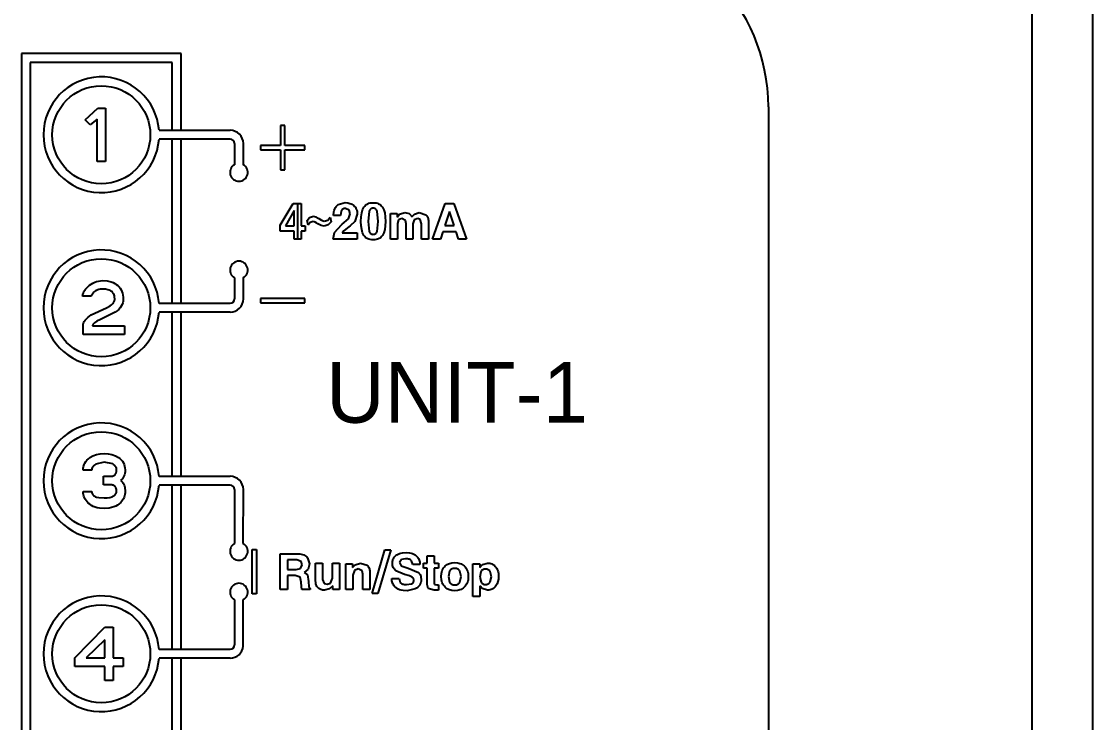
# Model space of a CAD drawing. Header units: millimetres. Extents: x 509 to 2635, y 363 to 1089.
# Drawn here: x 1941.69 to 1976.05, y 712.9 to 735.4 of the extents above; entities that cross this region are included whole.
import ezdxf

# ---------------------------------------------------------------- set-up
doc = ezdxf.new("R2010")
doc.units = ezdxf.units.MM

msp = doc.modelspace()

# ---------------------------------------------------------------- linework, layer by layer
for p, q in [((1974.098, 763.211), (1974.098, 635.811)), ((1976.048, 763.211), (1976.048, 635.811)), ((1946.81, 734.368), (1941.69, 734.368)), ((1941.69, 734.368), (1941.69, 651.654)), ((1946.81, 731.906), (1946.81, 734.368)), ((1946.525, 734.083), (1941.974, 734.083)), ((1941.974, 734.083), (1941.974, 651.939)), ((1946.525, 731.906), (1946.525, 734.083)), ((1943.73, 732.242), (1944.143, 732.618)), ((1944.143, 732.618), (1944.387, 732.618)), ((1944.387, 732.618), (1944.387, 730.91)), ((1965.648, 732.661), (1965.648, 653.361)), ((1943.897, 732.08), (1943.73, 732.242)), ((1944.114, 732.269), (1943.897, 732.08)), ((1944.114, 730.91), (1944.114, 732.269)), ((1946.104, 731.906), (1948.381, 731.906)), ((1949.995, 732.061), (1949.995, 731.42)), ((1950.138, 732.061), (1949.995, 732.061)), ((1950.138, 731.42), (1950.138, 732.061)), ((1948.381, 731.621), (1946.104, 731.621)), ((1946.525, 726.354), (1946.525, 731.621)), ((1946.81, 726.354), (1946.81, 731.621)), ((1948.523, 731.479), (1948.523, 730.8)), ((1948.808, 730.8), (1948.808, 731.479)), ((1949.995, 731.42), (1949.355, 731.42)), ((1949.355, 731.42), (1949.355, 731.278)), ((1949.355, 731.278), (1949.995, 731.278)), ((1949.995, 731.278), (1949.995, 730.637)), ((1950.778, 731.42), (1950.138, 731.42)), ((1950.138, 731.278), (1950.778, 731.278)), ((1950.138, 730.637), (1950.138, 731.278)), ((1950.778, 731.278), (1950.778, 731.42)), ((1944.387, 730.91), (1944.114, 730.91)), ((1949.995, 730.637), (1950.138, 730.637)), ((1949.992, 728.862), (1950.409, 729.561)), ((1950.409, 729.561), (1950.663, 729.561)), ((1950.552, 728.414), (1950.552, 729.561)), ((1950.663, 729.561), (1950.663, 728.842)), ((1951.74, 729.384), (1951.761, 729.425)), ((1951.761, 729.425), (1951.786, 729.462)), ((1951.786, 729.462), (1951.816, 729.494)), ((1951.816, 729.494), (1951.85, 729.521)), ((1951.85, 729.521), (1952.074, 729.585)), ((1952.074, 729.585), (1952.155, 729.579)), ((1952.155, 729.579), (1952.192, 729.572)), ((1952.192, 729.572), (1952.228, 729.562)), ((1952.228, 729.562), (1952.261, 729.549)), ((1952.261, 729.549), (1952.293, 729.533)), ((1952.293, 729.533), (1952.323, 729.514)), ((1952.323, 729.514), (1952.35, 729.492)), ((1952.35, 729.492), (1952.377, 729.465)), ((1952.377, 729.465), (1952.4, 729.436)), ((1952.4, 729.436), (1952.42, 729.405)), ((1952.653, 729.401), (1952.676, 729.44)), ((1952.676, 729.44), (1952.701, 729.474)), ((1952.701, 729.474), (1952.73, 729.503)), ((1952.73, 729.503), (1952.763, 729.527)), ((1952.763, 729.527), (1952.798, 729.548)), ((1952.798, 729.548), (1952.837, 729.563)), ((1952.837, 729.563), (1952.879, 729.575)), ((1952.879, 729.575), (1952.925, 729.581)), ((1952.925, 729.581), (1952.973, 729.583)), ((1952.973, 729.583), (1953.022, 729.581)), ((1953.022, 729.581), (1953.067, 729.575)), ((1953.067, 729.575), (1953.109, 729.563)), ((1953.109, 729.563), (1953.148, 729.548)), ((1953.148, 729.548), (1953.183, 729.527)), ((1953.183, 729.527), (1953.215, 729.503)), ((1953.215, 729.503), (1953.244, 729.474)), ((1953.244, 729.474), (1953.269, 729.44)), ((1953.269, 729.44), (1953.292, 729.401)), ((1954.877, 728.414), (1955.285, 729.561)), ((1955.285, 729.561), (1955.563, 729.561)), ((1955.563, 729.561), (1955.966, 728.414)), ((1950.437, 729.336), (1950.158, 728.842)), ((1950.441, 729.336), (1950.437, 729.336)), ((1950.44, 728.842), (1950.441, 729.336)), ((1950.856, 729.009), (1950.929, 729.104)), ((1950.929, 729.104), (1951.057, 729.146)), ((1951.057, 729.146), (1951.138, 729.126)), ((1951.138, 729.126), (1951.213, 729.086)), ((1951.213, 729.086), (1951.231, 729.072)), ((1951.513, 729.024), (1951.588, 729.121)), ((1951.588, 729.121), (1951.621, 728.97)), ((1951.703, 729.172), (1951.712, 729.287)), ((1951.92, 729.172), (1951.703, 729.172)), ((1951.712, 729.287), (1951.724, 729.338)), ((1951.724, 729.338), (1951.74, 729.384)), ((1951.944, 729.316), (1951.92, 729.172)), ((1951.954, 729.335), (1951.944, 729.316)), ((1951.966, 729.351), (1951.954, 729.335)), ((1951.981, 729.365), (1951.966, 729.351)), ((1951.997, 729.377), (1951.981, 729.365)), ((1952.016, 729.385), (1951.997, 729.377)), ((1952.036, 729.392), (1952.016, 729.385)), ((1952.059, 729.396), (1952.036, 729.392)), ((1952.084, 729.397), (1952.059, 729.396)), ((1952.202, 729.342), (1952.084, 729.397)), ((1952.179, 729.062), (1952.239, 729.222)), ((1952.239, 729.222), (1952.202, 729.342)), ((1952.464, 729.215), (1952.386, 728.978)), ((1952.42, 729.405), (1952.436, 729.372)), ((1952.436, 729.372), (1952.448, 729.336)), ((1952.448, 729.336), (1952.457, 729.298)), ((1952.457, 729.298), (1952.462, 729.257)), ((1952.462, 729.257), (1952.464, 729.215)), ((1952.581, 728.985), (1952.587, 729.13)), ((1952.587, 729.13), (1952.604, 729.254)), ((1952.604, 729.254), (1952.634, 729.357)), ((1952.634, 729.357), (1952.653, 729.401)), ((1952.845, 729.313), (1952.812, 728.985)), ((1952.854, 729.335), (1952.845, 729.313)), ((1952.865, 729.354), (1952.854, 729.335)), ((1952.879, 729.37), (1952.865, 729.354)), ((1952.894, 729.383), (1952.879, 729.37)), ((1952.902, 729.388), (1952.894, 729.383)), ((1952.911, 729.393), (1952.902, 729.388)), ((1952.93, 729.401), (1952.911, 729.393)), ((1952.95, 729.405), (1952.93, 729.401)), ((1952.973, 729.406), (1952.95, 729.405)), ((1952.995, 729.405), (1952.973, 729.406)), ((1953.016, 729.401), (1952.995, 729.405)), ((1953.035, 729.393), (1953.016, 729.401)), ((1953.052, 729.383), (1953.035, 729.393)), ((1953.067, 729.37), (1953.052, 729.383)), ((1953.08, 729.354), (1953.067, 729.37)), ((1953.092, 729.335), (1953.08, 729.354)), ((1953.102, 729.313), (1953.092, 729.335)), ((1953.136, 728.985), (1953.102, 729.313)), ((1953.292, 729.401), (1953.311, 729.357)), ((1953.311, 729.357), (1953.341, 729.254)), ((1953.341, 729.254), (1953.36, 729.13)), ((1953.36, 729.13), (1953.366, 728.985)), ((1953.53, 728.414), (1953.53, 729.24)), ((1953.53, 729.24), (1953.744, 729.24)), ((1953.744, 729.24), (1953.744, 729.117)), ((1953.744, 729.117), (1953.747, 729.117)), ((1953.747, 729.117), (1953.822, 729.212)), ((1953.892, 729.076), (1953.783, 729.029)), ((1953.822, 729.212), (1953.987, 729.264)), ((1954.009, 729.017), (1953.892, 729.076)), ((1953.987, 729.264), (1954.13, 729.232)), ((1954.13, 729.232), (1954.223, 729.129)), ((1954.223, 729.129), (1954.228, 729.137)), ((1954.228, 729.137), (1954.301, 729.218)), ((1954.401, 729.076), (1954.283, 729.028)), ((1954.301, 729.218), (1954.449, 729.264)), ((1954.483, 729.04), (1954.401, 729.076)), ((1954.449, 729.264), (1954.66, 729.193)), ((1954.66, 729.193), (1954.68, 729.173)), ((1954.68, 729.173), (1954.697, 729.151)), ((1954.697, 729.151), (1954.712, 729.127)), ((1954.712, 729.127), (1954.724, 729.101)), ((1954.724, 729.101), (1954.733, 729.074)), ((1955.422, 729.301), (1955.274, 728.848)), ((1955.566, 728.848), (1955.422, 729.301)), ((1949.992, 728.668), (1949.992, 728.862)), ((1950.158, 728.842), (1950.44, 728.842)), ((1950.663, 728.842), (1950.789, 728.842)), ((1950.789, 728.842), (1950.789, 728.668)), ((1950.887, 728.864), (1950.856, 729.009)), ((1950.948, 728.951), (1950.887, 728.864)), ((1951.052, 728.98), (1950.948, 728.951)), ((1951.113, 728.963), (1951.052, 728.98)), ((1951.17, 728.928), (1951.113, 728.963)), ((1951.199, 728.909), (1951.17, 728.928)), ((1951.3, 728.855), (1951.199, 728.909)), ((1951.231, 729.072), (1951.314, 729.021)), ((1951.399, 728.832), (1951.3, 728.855)), ((1951.314, 729.021), (1951.401, 728.995)), ((1951.529, 728.871), (1951.399, 728.832)), ((1951.401, 728.995), (1951.513, 729.024)), ((1951.621, 728.97), (1951.529, 728.871)), ((1951.734, 728.624), (1951.958, 728.878)), ((1951.958, 728.878), (1951.981, 728.897)), ((1951.981, 728.897), (1952.179, 729.062)), ((1952.148, 728.775), (1952.031, 728.68)), ((1952.229, 728.836), (1952.148, 728.775)), ((1952.386, 728.978), (1952.229, 728.836)), ((1952.587, 728.842), (1952.581, 728.985)), ((1952.604, 728.719), (1952.587, 728.842)), ((1952.812, 728.985), (1952.845, 728.662)), ((1953.102, 728.662), (1953.136, 728.985)), ((1953.36, 728.842), (1953.341, 728.719)), ((1953.366, 728.985), (1953.36, 728.842)), ((1953.783, 729.029), (1953.753, 728.911)), ((1953.753, 728.911), (1953.753, 728.414)), ((1954.026, 728.903), (1954.009, 729.017)), ((1954.026, 728.414), (1954.026, 728.903)), ((1954.283, 729.028), (1954.249, 728.903)), ((1954.249, 728.903), (1954.249, 728.414)), ((1954.52, 728.909), (1954.483, 729.04)), ((1954.52, 728.414), (1954.52, 728.909)), ((1954.733, 729.074), (1954.74, 729.045)), ((1954.74, 729.045), (1954.744, 729.013)), ((1954.744, 729.013), (1954.745, 728.98)), ((1954.745, 728.98), (1954.745, 728.414)), ((1955.274, 728.848), (1955.566, 728.848)), ((1950.44, 728.668), (1949.992, 728.668)), ((1950.44, 728.414), (1950.44, 728.668)), ((1950.663, 728.414), (1950.44, 728.414)), ((1950.789, 728.668), (1950.663, 728.668)), ((1950.663, 728.668), (1950.663, 728.414)), ((1951.692, 728.414), (1951.734, 728.624)), ((1952.464, 728.414), (1951.692, 728.414)), ((1952.031, 728.68), (1951.973, 728.612)), ((1951.973, 728.612), (1952.464, 728.612)), ((1952.464, 728.612), (1952.464, 728.414)), ((1952.634, 728.616), (1952.604, 728.719)), ((1952.653, 728.572), (1952.634, 728.616)), ((1952.676, 728.534), (1952.653, 728.572)), ((1952.701, 728.5), (1952.676, 728.534)), ((1952.73, 728.47), (1952.701, 728.5)), ((1952.763, 728.445), (1952.73, 728.47)), ((1952.798, 728.425), (1952.763, 728.445)), ((1952.837, 728.409), (1952.798, 728.425)), ((1952.879, 728.398), (1952.837, 728.409)), ((1952.845, 728.662), (1952.854, 728.64)), ((1952.854, 728.64), (1952.865, 728.621)), ((1952.865, 728.621), (1952.879, 728.604)), ((1952.879, 728.604), (1952.894, 728.591)), ((1952.925, 728.391), (1952.879, 728.398)), ((1952.894, 728.591), (1952.902, 728.586)), ((1952.902, 728.586), (1952.911, 728.581)), ((1952.911, 728.581), (1952.93, 728.573)), ((1952.973, 728.389), (1952.925, 728.391)), ((1952.93, 728.573), (1952.95, 728.569)), ((1952.95, 728.569), (1952.973, 728.567)), ((1952.973, 728.567), (1952.995, 728.569)), ((1953.022, 728.391), (1952.973, 728.389)), ((1952.995, 728.569), (1953.016, 728.573)), ((1953.016, 728.573), (1953.035, 728.581)), ((1953.067, 728.398), (1953.022, 728.391)), ((1953.035, 728.581), (1953.052, 728.591)), ((1953.052, 728.591), (1953.067, 728.604)), ((1953.067, 728.604), (1953.08, 728.621)), ((1953.109, 728.409), (1953.067, 728.398)), ((1953.08, 728.621), (1953.092, 728.64)), ((1953.092, 728.64), (1953.102, 728.662)), ((1953.148, 728.425), (1953.109, 728.409)), ((1953.183, 728.445), (1953.148, 728.425)), ((1953.215, 728.47), (1953.183, 728.445)), ((1953.244, 728.5), (1953.215, 728.47)), ((1953.269, 728.534), (1953.244, 728.5)), ((1953.292, 728.572), (1953.269, 728.534)), ((1953.311, 728.616), (1953.292, 728.572)), ((1953.341, 728.719), (1953.311, 728.616)), ((1953.753, 728.414), (1953.53, 728.414)), ((1954.249, 728.414), (1954.026, 728.414)), ((1954.745, 728.414), (1954.52, 728.414)), ((1955.131, 728.414), (1954.877, 728.414)), ((1955.21, 728.652), (1955.131, 728.414)), ((1955.633, 728.652), (1955.21, 728.652)), ((1955.706, 728.414), (1955.633, 728.652)), ((1955.966, 728.414), (1955.706, 728.414)), ((1943.981, 727.006), (1944.039, 727.033)), ((1944.039, 727.033), (1944.099, 727.055)), ((1944.099, 727.055), (1944.161, 727.07)), ((1944.161, 727.07), (1944.226, 727.079)), ((1944.226, 727.079), (1944.293, 727.082)), ((1944.293, 727.082), (1944.438, 727.073)), ((1944.438, 727.073), (1944.568, 727.043)), ((1944.568, 727.043), (1944.627, 727.021)), ((1944.627, 727.021), (1944.681, 726.995)), ((1948.523, 727.175), (1948.523, 726.496)), ((1948.808, 726.496), (1948.808, 727.175)), ((1943.663, 726.657), (1943.676, 726.693)), ((1943.676, 726.693), (1943.694, 726.73)), ((1943.694, 726.73), (1943.746, 726.806)), ((1943.746, 726.806), (1943.82, 726.886)), ((1943.82, 726.886), (1943.871, 726.932)), ((1943.871, 726.932), (1943.925, 726.972)), ((1943.925, 726.972), (1943.981, 727.006)), ((1944.008, 726.707), (1943.926, 726.587)), ((1944.037, 726.731), (1944.008, 726.707)), ((1944.068, 726.752), (1944.037, 726.731)), ((1944.101, 726.769), (1944.068, 726.752)), ((1944.136, 726.784), (1944.101, 726.769)), ((1944.173, 726.795), (1944.136, 726.784)), ((1944.211, 726.803), (1944.173, 726.795)), ((1944.293, 726.809), (1944.211, 726.803)), ((1944.384, 726.804), (1944.293, 726.809)), ((1944.464, 726.789), (1944.384, 726.804)), ((1944.499, 726.777), (1944.464, 726.789)), ((1944.531, 726.764), (1944.499, 726.777)), ((1944.56, 726.747), (1944.531, 726.764)), ((1944.586, 726.728), (1944.56, 726.747)), ((1944.609, 726.706), (1944.586, 726.728)), ((1944.629, 726.682), (1944.609, 726.706)), ((1944.646, 726.656), (1944.629, 726.682)), ((1944.681, 726.995), (1944.732, 726.963)), ((1944.732, 726.963), (1944.779, 726.926)), ((1944.779, 726.926), (1944.821, 726.885)), ((1944.821, 726.885), (1944.857, 726.84)), ((1944.857, 726.84), (1944.888, 726.791)), ((1944.888, 726.791), (1944.913, 726.738)), ((1944.913, 726.738), (1944.932, 726.68)), ((1944.932, 726.68), (1944.946, 726.619)), ((1943.652, 726.587), (1943.655, 726.622)), ((1943.926, 726.587), (1943.652, 726.587)), ((1943.655, 726.622), (1943.663, 726.657)), ((1944.581, 726.309), (1944.618, 726.343)), ((1944.618, 726.343), (1944.647, 726.378)), ((1944.66, 726.627), (1944.646, 726.656)), ((1944.647, 726.378), (1944.658, 726.395)), ((1944.658, 726.395), (1944.668, 726.413)), ((1944.67, 726.595), (1944.66, 726.627)), ((1944.668, 726.413), (1944.675, 726.431)), ((1944.678, 726.561), (1944.67, 726.595)), ((1944.675, 726.431), (1944.68, 726.449)), ((1944.684, 726.485), (1944.678, 726.561)), ((1944.68, 726.449), (1944.683, 726.467)), ((1944.683, 726.467), (1944.684, 726.485)), ((1944.941, 726.369), (1944.921, 726.314)), ((1944.953, 726.426), (1944.941, 726.369)), ((1944.946, 726.619), (1944.954, 726.554)), ((1944.957, 726.485), (1944.953, 726.426)), ((1944.954, 726.554), (1944.957, 726.485)), ((1946.104, 726.354), (1948.381, 726.354)), ((1950.778, 726.509), (1949.355, 726.509)), ((1949.355, 726.509), (1949.355, 726.367)), ((1949.355, 726.367), (1950.778, 726.367)), ((1950.778, 726.367), (1950.778, 726.509)), ((1943.932, 725.981), (1944.421, 726.21)), ((1944.701, 726.07), (1944.224, 725.832)), ((1944.421, 726.21), (1944.536, 726.275)), ((1944.536, 726.275), (1944.581, 726.309)), ((1944.761, 726.114), (1944.701, 726.07)), ((1944.813, 726.161), (1944.761, 726.114)), ((1944.857, 726.21), (1944.813, 726.161)), ((1944.893, 726.261), (1944.857, 726.21)), ((1944.921, 726.314), (1944.893, 726.261)), ((1948.381, 726.069), (1946.104, 726.069)), ((1946.525, 720.802), (1946.525, 726.069)), ((1946.81, 720.802), (1946.81, 726.069)), ((1943.669, 725.631), (1943.673, 725.679)), ((1943.673, 725.679), (1943.686, 725.727)), ((1943.686, 725.727), (1943.706, 725.773)), ((1943.706, 725.773), (1943.735, 725.817)), ((1943.735, 725.817), (1943.772, 725.86)), ((1943.772, 725.86), (1943.817, 725.902)), ((1943.817, 725.902), (1943.932, 725.981)), ((1943.972, 725.653), (1943.969, 725.636)), ((1943.977, 725.664), (1943.972, 725.653)), ((1943.984, 725.676), (1943.977, 725.664)), ((1943.993, 725.688), (1943.984, 725.676)), ((1944.004, 725.7), (1943.993, 725.688)), ((1944.032, 725.725), (1944.004, 725.7)), ((1944.112, 725.777), (1944.032, 725.725)), ((1944.224, 725.832), (1944.112, 725.777)), ((1943.669, 725.357), (1943.669, 725.631)), ((1944.995, 725.357), (1943.669, 725.357)), ((1943.969, 725.636), (1943.968, 725.631)), ((1943.968, 725.631), (1944.995, 725.631)), ((1944.995, 725.631), (1944.995, 725.357)), ((1944.094, 721.498), (1944.214, 721.522)), ((1944.214, 721.522), (1944.343, 721.53)), ((1944.343, 721.53), (1944.474, 721.523)), ((1944.474, 721.523), (1944.593, 721.5)), ((1943.685, 721.122), (1943.702, 721.177)), ((1943.702, 721.177), (1943.725, 721.229)), ((1943.725, 721.229), (1943.755, 721.278)), ((1943.755, 721.278), (1943.792, 721.323)), ((1943.792, 721.323), (1943.836, 721.364)), ((1943.836, 721.364), (1943.886, 721.402)), ((1943.886, 721.402), (1943.985, 721.458)), ((1943.985, 721.458), (1944.094, 721.498)), ((1944.043, 721.175), (1944.017, 721.154)), ((1944.073, 721.194), (1944.043, 721.175)), ((1944.343, 721.257), (1944.073, 721.194)), ((1944.617, 721.199), (1944.343, 721.257)), ((1944.593, 721.5), (1944.702, 721.462)), ((1944.646, 721.181), (1944.617, 721.199)), ((1944.671, 721.161), (1944.646, 721.181)), ((1944.702, 721.462), (1944.799, 721.409)), ((1944.799, 721.409), (1944.85, 721.371)), ((1944.85, 721.371), (1944.894, 721.33)), ((1944.894, 721.33), (1944.931, 721.285)), ((1944.931, 721.285), (1944.961, 721.237)), ((1944.961, 721.237), (1944.984, 721.184)), ((1944.984, 721.184), (1945.001, 721.129)), ((1943.672, 721.001), (1943.675, 721.063)), ((1943.945, 721.001), (1943.672, 721.001)), ((1943.675, 721.063), (1943.685, 721.122)), ((1943.947, 721.03), (1943.945, 721.001)), ((1943.953, 721.058), (1943.947, 721.03)), ((1943.963, 721.084), (1943.953, 721.058)), ((1943.977, 721.109), (1943.963, 721.084)), ((1943.995, 721.132), (1943.977, 721.109)), ((1944.017, 721.154), (1943.995, 721.132)), ((1944.65, 720.823), (1944.666, 720.831)), ((1944.666, 720.831), (1944.68, 720.842)), ((1944.693, 721.14), (1944.671, 721.161)), ((1944.68, 720.842), (1944.693, 720.854)), ((1944.71, 721.117), (1944.693, 721.14)), ((1944.693, 720.854), (1944.704, 720.867)), ((1944.704, 720.867), (1944.714, 720.882)), ((1944.724, 721.092), (1944.71, 721.117)), ((1944.714, 720.882), (1944.722, 720.899)), ((1944.722, 720.899), (1944.729, 720.917)), ((1944.734, 721.065), (1944.724, 721.092)), ((1944.729, 720.917), (1944.738, 720.958)), ((1944.739, 721.036), (1944.734, 721.065)), ((1944.738, 720.958), (1944.741, 721.006)), ((1944.741, 721.006), (1944.739, 721.036)), ((1944.994, 720.846), (1944.977, 720.802)), ((1945.005, 720.895), (1944.994, 720.846)), ((1945.001, 721.129), (1945.011, 721.069)), ((1945.012, 720.948), (1945.005, 720.895)), ((1945.011, 721.069), (1945.015, 721.006)), ((1945.015, 721.006), (1945.012, 720.948)), ((1944.326, 720.803), (1944.548, 720.803)), ((1944.326, 720.529), (1944.326, 720.803)), ((1944.548, 720.529), (1944.326, 720.529)), ((1944.548, 720.803), (1944.594, 720.806)), ((1944.594, 720.526), (1944.548, 720.529)), ((1944.594, 720.806), (1944.614, 720.81)), ((1944.614, 720.522), (1944.594, 720.526)), ((1944.614, 720.81), (1944.633, 720.815)), ((1944.633, 720.517), (1944.614, 720.522)), ((1944.633, 720.815), (1944.65, 720.823)), ((1944.65, 720.51), (1944.633, 720.517)), ((1944.666, 720.501), (1944.65, 720.51)), ((1944.68, 720.491), (1944.666, 720.501)), ((1944.693, 720.479), (1944.68, 720.491)), ((1944.901, 720.695), (1944.866, 720.668)), ((1944.866, 720.668), (1944.901, 720.643)), ((1944.931, 720.726), (1944.901, 720.695)), ((1944.901, 720.643), (1944.931, 720.614)), ((1944.957, 720.762), (1944.931, 720.726)), ((1944.931, 720.614), (1944.957, 720.579)), ((1944.977, 720.802), (1944.957, 720.762)), ((1944.957, 720.579), (1944.977, 720.539)), ((1944.977, 720.539), (1944.994, 720.493)), ((1944.994, 720.493), (1945.005, 720.443)), ((1946.104, 720.802), (1948.381, 720.802)), ((1948.381, 720.517), (1946.104, 720.517)), ((1946.525, 715.25), (1946.525, 720.517)), ((1946.81, 715.25), (1946.81, 720.517)), ((1943.672, 720.318), (1943.945, 720.318)), ((1943.675, 720.263), (1943.672, 720.318)), ((1943.682, 720.211), (1943.675, 720.263)), ((1943.695, 720.161), (1943.682, 720.211)), ((1943.712, 720.113), (1943.695, 720.161)), ((1943.945, 720.318), (1943.947, 720.292)), ((1943.947, 720.292), (1943.952, 720.268)), ((1943.952, 720.268), (1943.959, 720.246)), ((1943.959, 720.246), (1943.97, 720.226)), ((1943.97, 720.226), (1943.984, 720.207)), ((1943.984, 720.207), (1944.001, 720.19)), ((1944.001, 720.19), (1944.022, 720.174)), ((1944.022, 720.174), (1944.045, 720.16)), ((1944.045, 720.16), (1944.071, 720.148)), ((1944.071, 720.148), (1944.101, 720.137)), ((1944.524, 720.125), (1944.596, 720.148)), ((1944.596, 720.148), (1944.627, 720.162)), ((1944.627, 720.162), (1944.654, 720.179)), ((1944.654, 720.179), (1944.675, 720.194)), ((1944.675, 720.194), (1944.692, 720.21)), ((1944.692, 720.21), (1944.707, 720.227)), ((1944.704, 720.465), (1944.693, 720.479)), ((1944.714, 720.45), (1944.704, 720.465)), ((1944.707, 720.227), (1944.72, 720.245)), ((1944.722, 720.433), (1944.714, 720.45)), ((1944.72, 720.245), (1944.729, 720.264)), ((1944.729, 720.415), (1944.722, 720.433)), ((1944.738, 720.374), (1944.729, 720.415)), ((1944.729, 720.264), (1944.736, 720.284)), ((1944.736, 720.284), (1944.74, 720.304)), ((1944.741, 720.326), (1944.738, 720.374)), ((1944.74, 720.304), (1944.741, 720.326)), ((1944.995, 720.175), (1944.98, 720.128)), ((1945.006, 720.223), (1944.995, 720.175)), ((1945.005, 720.443), (1945.015, 720.326)), ((1945.012, 720.274), (1945.006, 720.223)), ((1945.015, 720.326), (1945.012, 720.274)), ((1948.523, 720.375), (1948.523, 718.643)), ((1948.807, 718.643), (1948.808, 720.375)), ((1943.735, 720.067), (1943.712, 720.113)), ((1943.762, 720.024), (1943.735, 720.067)), ((1943.795, 719.983), (1943.762, 720.024)), ((1943.833, 719.944), (1943.795, 719.983)), ((1943.881, 719.903), (1943.833, 719.944)), ((1943.934, 719.868), (1943.881, 719.903)), ((1943.991, 719.838), (1943.934, 719.868)), ((1944.053, 719.814), (1943.991, 719.838)), ((1944.119, 719.795), (1944.053, 719.814)), ((1944.101, 720.137), (1944.169, 720.121)), ((1944.169, 720.121), (1944.343, 720.108)), ((1944.343, 720.108), (1944.44, 720.112)), ((1944.44, 720.112), (1944.524, 720.125)), ((1944.652, 719.819), (1944.583, 719.798)), ((1944.716, 719.846), (1944.652, 719.819)), ((1944.774, 719.879), (1944.716, 719.846)), ((1944.827, 719.917), (1944.774, 719.879)), ((1944.875, 719.962), (1944.827, 719.917)), ((1944.907, 720.001), (1944.875, 719.962)), ((1944.936, 720.041), (1944.907, 720.001)), ((1944.96, 720.084), (1944.936, 720.041)), ((1944.98, 720.128), (1944.96, 720.084)), ((1944.189, 719.782), (1944.119, 719.795)), ((1944.343, 719.771), (1944.189, 719.782)), ((1944.508, 719.783), (1944.343, 719.771)), ((1944.583, 719.798), (1944.508, 719.783)), ((1949.092, 718.453), (1949.235, 718.453)), ((1949.092, 717.029), (1949.092, 718.453)), ((1949.235, 718.453), (1949.235, 717.029)), ((1952.939, 717.043), (1953.348, 718.439)), ((1953.535, 718.439), (1953.126, 717.043)), ((1953.348, 718.439), (1953.535, 718.439)), ((1949.992, 718.315), (1950.571, 718.315)), ((1949.992, 717.168), (1949.992, 718.315)), ((1950.525, 718.117), (1950.225, 718.117)), ((1950.225, 718.117), (1950.225, 717.809)), ((1950.659, 718.065), (1950.525, 718.117)), ((1950.571, 718.315), (1950.619, 718.313)), ((1950.619, 718.313), (1950.664, 718.307)), ((1950.664, 718.307), (1950.705, 718.297)), ((1950.705, 718.297), (1950.743, 718.283)), ((1950.743, 718.283), (1950.778, 718.266)), ((1950.778, 718.266), (1950.81, 718.244)), ((1950.81, 718.244), (1950.839, 718.219)), ((1950.839, 718.219), (1950.864, 718.19)), ((1950.864, 718.19), (1950.931, 717.99)), ((1953.592, 718.073), (1953.599, 718.103)), ((1953.599, 718.103), (1953.608, 718.132)), ((1953.608, 718.132), (1953.619, 718.159)), ((1953.619, 718.159), (1953.633, 718.185)), ((1953.633, 718.185), (1953.649, 718.209)), ((1953.649, 718.209), (1953.668, 718.231)), ((1953.668, 718.231), (1953.698, 718.26)), ((1953.698, 718.26), (1953.733, 718.285)), ((1953.733, 718.285), (1953.771, 718.305)), ((1953.771, 718.305), (1953.814, 718.323)), ((1953.877, 718.129), (1953.812, 718.035)), ((1953.814, 718.323), (1953.861, 718.336)), ((1953.861, 718.336), (1953.912, 718.345)), ((1954.011, 718.157), (1953.877, 718.129)), ((1953.912, 718.345), (1954.028, 718.353)), ((1954.074, 718.152), (1954.011, 718.157)), ((1954.028, 718.353), (1954.138, 718.345)), ((1954.102, 718.147), (1954.074, 718.152)), ((1954.127, 718.14), (1954.102, 718.147)), ((1954.15, 718.131), (1954.127, 718.14)), ((1954.138, 718.345), (1954.187, 718.334)), ((1954.171, 718.119), (1954.15, 718.131)), ((1954.189, 718.105), (1954.171, 718.119)), ((1954.187, 718.334), (1954.233, 718.32)), ((1954.204, 718.09), (1954.189, 718.105)), ((1954.245, 717.973), (1954.204, 718.09)), ((1954.233, 718.32), (1954.276, 718.301)), ((1954.276, 718.301), (1954.314, 718.278)), ((1954.314, 718.278), (1954.349, 718.252)), ((1954.349, 718.252), (1954.381, 718.221)), ((1954.381, 718.221), (1954.402, 718.194)), ((1954.402, 718.194), (1954.421, 718.167)), ((1954.421, 718.167), (1954.437, 718.138)), ((1954.437, 718.138), (1954.45, 718.107)), ((1954.45, 718.107), (1954.46, 718.076)), ((1954.701, 718.018), (1954.701, 718.255)), ((1954.701, 718.255), (1954.924, 718.255)), ((1954.924, 718.255), (1954.924, 718.018)), ((1950.225, 717.809), (1950.507, 717.809)), ((1950.507, 717.809), (1950.645, 717.845)), ((1950.645, 717.845), (1950.692, 717.965)), ((1950.692, 717.965), (1950.659, 718.065)), ((1950.885, 717.822), (1950.754, 717.718)), ((1950.931, 717.99), (1950.885, 717.822)), ((1951.124, 718.018), (1951.349, 718.018)), ((1951.124, 717.461), (1951.124, 718.018)), ((1951.349, 718.018), (1951.349, 717.491)), ((1951.667, 717.529), (1951.667, 718.018)), ((1951.667, 718.018), (1951.89, 718.018)), ((1951.89, 718.018), (1951.89, 717.171)), ((1952.097, 717.994), (1952.311, 717.994)), ((1952.097, 717.168), (1952.097, 717.994)), ((1952.311, 717.994), (1952.311, 717.871)), ((1952.311, 717.871), (1952.314, 717.871)), ((1952.314, 717.871), (1952.392, 717.963)), ((1952.37, 717.781), (1952.32, 717.633)), ((1952.496, 717.83), (1952.37, 717.781)), ((1952.392, 717.963), (1952.568, 718.018)), ((1952.621, 717.77), (1952.496, 717.83)), ((1952.568, 718.018), (1952.779, 717.946)), ((1952.641, 717.663), (1952.621, 717.77)), ((1952.779, 717.946), (1952.799, 717.926)), ((1952.799, 717.926), (1952.816, 717.904)), ((1952.816, 717.904), (1952.831, 717.88)), ((1952.831, 717.88), (1952.843, 717.855)), ((1952.843, 717.855), (1952.853, 717.827)), ((1952.853, 717.827), (1952.859, 717.798)), ((1952.859, 717.798), (1952.863, 717.767)), ((1952.863, 717.767), (1952.865, 717.734)), ((1953.587, 718.007), (1953.592, 718.073)), ((1953.589, 717.972), (1953.587, 718.007)), ((1953.594, 717.938), (1953.589, 717.972)), ((1953.603, 717.905), (1953.594, 717.938)), ((1953.616, 717.875), (1953.603, 717.905)), ((1953.632, 717.846), (1953.616, 717.875)), ((1953.652, 717.819), (1953.632, 717.846)), ((1953.675, 717.794), (1953.652, 717.819)), ((1953.702, 717.771), (1953.675, 717.794)), ((1953.981, 717.649), (1953.702, 717.771)), ((1953.812, 718.035), (1953.873, 717.931)), ((1953.873, 717.931), (1954.094, 717.85)), ((1954.094, 717.85), (1954.421, 717.716)), ((1954.473, 717.973), (1954.245, 717.973)), ((1954.46, 718.076), (1954.467, 718.043)), ((1954.467, 718.043), (1954.473, 717.973)), ((1954.585, 718.018), (1954.701, 718.018)), ((1954.585, 717.857), (1954.585, 718.018)), ((1954.701, 717.857), (1954.585, 717.857)), ((1954.701, 717.331), (1954.701, 717.857)), ((1954.924, 718.018), (1955.064, 718.018)), ((1954.924, 717.857), (1954.924, 717.385)), ((1955.064, 717.857), (1954.924, 717.857)), ((1955.064, 718.018), (1955.064, 717.857)), ((1955.174, 717.736), (1955.188, 717.781)), ((1955.188, 717.781), (1955.207, 717.822)), ((1955.207, 717.822), (1955.229, 717.861)), ((1955.229, 717.861), (1955.256, 717.896)), ((1955.256, 717.896), (1955.286, 717.928)), ((1955.286, 717.928), (1955.317, 717.953)), ((1955.317, 717.953), (1955.349, 717.975)), ((1955.349, 717.975), (1955.384, 717.993)), ((1955.384, 717.993), (1955.42, 718.009)), ((1955.422, 717.76), (1955.387, 717.582)), ((1955.42, 718.009), (1955.459, 718.02)), ((1955.436, 717.781), (1955.422, 717.76)), ((1955.451, 717.799), (1955.436, 717.781)), ((1955.469, 717.814), (1955.451, 717.799)), ((1955.459, 718.02), (1955.5, 718.029)), ((1955.489, 717.827), (1955.469, 717.814)), ((1955.511, 717.836), (1955.489, 717.827)), ((1955.5, 718.029), (1955.589, 718.035)), ((1955.534, 717.843), (1955.511, 717.836)), ((1955.56, 717.847), (1955.534, 717.843)), ((1955.589, 717.849), (1955.56, 717.847)), ((1955.589, 718.035), (1955.677, 718.029)), ((1955.616, 717.847), (1955.589, 717.849)), ((1955.642, 717.843), (1955.616, 717.847)), ((1955.666, 717.836), (1955.642, 717.843)), ((1955.688, 717.827), (1955.666, 717.836)), ((1955.677, 718.029), (1955.718, 718.02)), ((1955.707, 717.814), (1955.688, 717.827)), ((1955.725, 717.799), (1955.707, 717.814)), ((1955.718, 718.02), (1955.757, 718.009)), ((1955.741, 717.781), (1955.725, 717.799)), ((1955.755, 717.76), (1955.741, 717.781)), ((1955.793, 717.582), (1955.755, 717.76)), ((1955.757, 718.009), (1955.793, 717.993)), ((1955.793, 717.993), (1955.828, 717.975)), ((1955.828, 717.975), (1955.86, 717.953)), ((1955.86, 717.953), (1955.891, 717.928)), ((1955.891, 717.928), (1955.922, 717.896)), ((1955.922, 717.896), (1955.949, 717.861)), ((1955.949, 717.861), (1955.971, 717.822)), ((1955.971, 717.822), (1955.99, 717.781)), ((1955.99, 717.781), (1956.005, 717.736)), ((1956.173, 717.994), (1956.389, 717.994)), ((1956.173, 716.943), (1956.173, 717.994)), ((1956.389, 717.994), (1956.389, 717.872)), ((1956.389, 717.872), (1956.39, 717.872)), ((1956.424, 717.742), (1956.389, 717.565)), ((1956.39, 717.872), (1956.476, 717.971)), ((1956.437, 717.761), (1956.424, 717.742)), ((1956.452, 717.778), (1956.437, 717.761)), ((1956.468, 717.792), (1956.452, 717.778)), ((1956.487, 717.804), (1956.468, 717.792)), ((1956.476, 717.971), (1956.643, 718.018)), ((1956.507, 717.813), (1956.487, 717.804)), ((1956.528, 717.82), (1956.507, 717.813)), ((1956.552, 717.824), (1956.528, 717.82)), ((1956.578, 717.825), (1956.552, 717.824)), ((1956.601, 717.824), (1956.578, 717.825)), ((1956.623, 717.82), (1956.601, 717.824)), ((1956.643, 717.814), (1956.623, 717.82)), ((1956.643, 718.018), (1956.68, 718.016)), ((1956.662, 717.806), (1956.643, 717.814)), ((1956.679, 717.795), (1956.662, 717.806)), ((1956.695, 717.782), (1956.679, 717.795)), ((1956.68, 718.016), (1956.714, 718.011)), ((1956.71, 717.766), (1956.695, 717.782)), ((1956.723, 717.748), (1956.71, 717.766)), ((1956.714, 718.011), (1956.747, 718.003)), ((1956.765, 717.576), (1956.723, 717.748)), ((1956.747, 718.003), (1956.779, 717.991)), ((1956.779, 717.991), (1956.809, 717.976)), ((1956.809, 717.976), (1956.837, 717.957)), ((1956.837, 717.957), (1956.864, 717.935)), ((1956.864, 717.935), (1956.889, 717.91)), ((1956.889, 717.91), (1956.914, 717.88)), ((1956.914, 717.88), (1956.935, 717.847)), ((1956.935, 717.847), (1956.953, 717.811)), ((1956.953, 717.811), (1956.968, 717.773)), ((1956.968, 717.773), (1956.98, 717.732)), ((1950.225, 717.616), (1950.225, 717.168)), ((1950.474, 717.616), (1950.225, 717.616)), ((1950.633, 717.566), (1950.474, 717.616)), ((1950.662, 717.4), (1950.633, 717.566)), ((1950.668, 717.261), (1950.662, 717.4)), ((1950.754, 717.718), (1950.862, 717.637)), ((1950.862, 717.637), (1950.899, 717.426)), ((1950.899, 717.426), (1950.906, 717.256)), ((1951.129, 717.387), (1951.124, 717.461)), ((1951.349, 717.491), (1951.396, 717.366)), ((1951.607, 717.377), (1951.667, 717.529)), ((1952.32, 717.633), (1952.32, 717.168)), ((1952.641, 717.168), (1952.641, 717.663)), ((1952.865, 717.734), (1952.865, 717.168)), ((1953.57, 717.522), (1953.801, 717.522)), ((1953.575, 717.448), (1953.57, 717.522)), ((1953.582, 717.414), (1953.575, 717.448)), ((1953.592, 717.382), (1953.582, 717.414)), ((1953.801, 717.522), (1953.843, 717.396)), ((1953.843, 717.396), (1953.859, 717.38)), ((1954.135, 717.606), (1953.981, 717.649)), ((1954.227, 717.57), (1954.135, 717.606)), ((1954.27, 717.529), (1954.227, 717.57)), ((1954.251, 717.389), (1954.262, 717.403)), ((1954.262, 717.403), (1954.27, 717.418)), ((1954.281, 717.472), (1954.27, 717.529)), ((1954.27, 717.418), (1954.276, 717.435)), ((1954.276, 717.435), (1954.28, 717.453)), ((1954.28, 717.453), (1954.281, 717.472)), ((1954.421, 717.716), (1954.442, 717.696)), ((1954.442, 717.696), (1954.46, 717.674)), ((1954.46, 717.674), (1954.476, 717.649)), ((1954.476, 717.649), (1954.488, 717.622)), ((1954.488, 717.622), (1954.498, 717.593)), ((1954.498, 717.593), (1954.505, 717.562)), ((1954.508, 717.441), (1954.499, 717.393)), ((1954.505, 717.562), (1954.511, 717.492)), ((1954.511, 717.492), (1954.508, 717.441)), ((1955.155, 717.582), (1955.164, 717.688)), ((1955.164, 717.478), (1955.155, 717.582)), ((1955.164, 717.688), (1955.174, 717.736)), ((1955.174, 717.431), (1955.164, 717.478)), ((1955.188, 717.386), (1955.174, 717.431)), ((1955.387, 717.582), (1955.422, 717.408)), ((1955.422, 717.408), (1955.436, 717.387)), ((1955.741, 717.387), (1955.755, 717.408)), ((1955.755, 717.408), (1955.793, 717.582)), ((1956.005, 717.431), (1955.99, 717.386)), ((1956.005, 717.736), (1956.015, 717.688)), ((1956.015, 717.478), (1956.005, 717.431)), ((1956.015, 717.688), (1956.023, 717.582)), ((1956.023, 717.582), (1956.015, 717.478)), ((1956.389, 717.565), (1956.432, 717.405)), ((1956.432, 717.405), (1956.446, 717.388)), ((1956.699, 717.379), (1956.713, 717.396)), ((1956.713, 717.396), (1956.726, 717.416)), ((1956.726, 717.416), (1956.765, 717.576)), ((1956.974, 717.424), (1956.947, 717.352)), ((1956.989, 717.504), (1956.974, 717.424)), ((1956.98, 717.732), (1956.988, 717.688)), ((1956.988, 717.688), (1956.995, 717.592)), ((1956.995, 717.592), (1956.989, 717.504)), ((1950.225, 717.168), (1949.992, 717.168)), ((1950.686, 717.168), (1950.668, 717.261)), ((1950.951, 717.168), (1950.686, 717.168)), ((1950.906, 717.256), (1950.951, 717.199)), ((1950.951, 717.199), (1950.951, 717.168)), ((1951.136, 717.354), (1951.129, 717.387)), ((1951.145, 717.323), (1951.136, 717.354)), ((1951.156, 717.295), (1951.145, 717.323)), ((1951.17, 717.269), (1951.156, 717.295)), ((1951.186, 717.245), (1951.17, 717.269)), ((1951.205, 717.223), (1951.186, 717.245)), ((1951.225, 717.205), (1951.205, 717.223)), ((1951.247, 717.19), (1951.225, 717.205)), ((1951.271, 717.177), (1951.247, 717.19)), ((1951.296, 717.166), (1951.271, 717.177)), ((1951.323, 717.158), (1951.296, 717.166)), ((1951.352, 717.152), (1951.323, 717.158)), ((1951.414, 717.147), (1951.352, 717.152)), ((1951.396, 717.366), (1951.494, 717.337)), ((1951.569, 717.186), (1951.414, 717.147)), ((1951.494, 717.337), (1951.607, 717.377)), ((1951.673, 717.291), (1951.569, 717.186)), ((1951.676, 717.291), (1951.673, 717.291)), ((1951.676, 717.171), (1951.676, 717.291)), ((1951.89, 717.171), (1951.676, 717.171)), ((1952.32, 717.168), (1952.097, 717.168)), ((1952.865, 717.168), (1952.641, 717.168)), ((1953.604, 717.351), (1953.592, 717.382)), ((1953.619, 717.322), (1953.604, 717.351)), ((1953.637, 717.295), (1953.619, 717.322)), ((1953.657, 717.269), (1953.637, 717.295)), ((1953.69, 717.237), (1953.657, 717.269)), ((1953.728, 717.208), (1953.69, 717.237)), ((1953.771, 717.184), (1953.728, 717.208)), ((1953.819, 717.164), (1953.771, 717.184)), ((1953.872, 717.149), (1953.819, 717.164)), ((1953.859, 717.38), (1953.878, 717.366)), ((1953.929, 717.138), (1953.872, 717.149)), ((1953.878, 717.366), (1953.899, 717.354)), ((1953.899, 717.354), (1953.922, 717.344)), ((1953.922, 717.344), (1953.948, 717.337)), ((1954.059, 717.129), (1953.929, 717.138)), ((1953.948, 717.337), (1953.977, 717.331)), ((1953.977, 717.331), (1954.042, 717.327)), ((1954.042, 717.327), (1954.204, 717.355)), ((1954.322, 717.187), (1954.059, 717.129)), ((1954.204, 717.355), (1954.222, 717.365)), ((1954.222, 717.365), (1954.238, 717.376)), ((1954.238, 717.376), (1954.251, 717.389)), ((1954.367, 717.212), (1954.322, 717.187)), ((1954.405, 717.24), (1954.367, 717.212)), ((1954.437, 717.273), (1954.405, 717.24)), ((1954.464, 717.309), (1954.437, 717.273)), ((1954.484, 717.349), (1954.464, 717.309)), ((1954.499, 717.393), (1954.484, 717.349)), ((1954.741, 717.198), (1954.701, 717.331)), ((1954.929, 717.147), (1954.741, 717.198)), ((1954.924, 717.385), (1954.937, 717.332)), ((1955.064, 717.15), (1954.929, 717.147)), ((1954.937, 717.332), (1955.018, 717.316)), ((1955.018, 717.316), (1955.064, 717.318)), ((1955.064, 717.318), (1955.064, 717.15)), ((1955.207, 717.345), (1955.188, 717.386)), ((1955.229, 717.307), (1955.207, 717.345)), ((1955.256, 717.272), (1955.229, 717.307)), ((1955.286, 717.24), (1955.256, 717.272)), ((1955.317, 717.214), (1955.286, 717.24)), ((1955.349, 717.191), (1955.317, 717.214)), ((1955.384, 717.172), (1955.349, 717.191)), ((1955.42, 717.157), (1955.384, 717.172)), ((1955.459, 717.145), (1955.42, 717.157)), ((1955.436, 717.387), (1955.452, 717.368)), ((1955.452, 717.368), (1955.47, 717.353)), ((1955.5, 717.136), (1955.459, 717.145)), ((1955.47, 717.353), (1955.49, 717.34)), ((1955.49, 717.34), (1955.511, 717.33)), ((1955.589, 717.129), (1955.5, 717.136)), ((1955.511, 717.33), (1955.535, 717.323)), ((1955.535, 717.323), (1955.561, 717.319)), ((1955.561, 717.319), (1955.589, 717.318)), ((1955.589, 717.318), (1955.616, 717.319)), ((1955.676, 717.136), (1955.589, 717.129)), ((1955.616, 717.319), (1955.642, 717.323)), ((1955.642, 717.323), (1955.666, 717.33)), ((1955.666, 717.33), (1955.688, 717.34)), ((1955.717, 717.145), (1955.676, 717.136)), ((1955.688, 717.34), (1955.707, 717.353)), ((1955.707, 717.353), (1955.725, 717.368)), ((1955.756, 717.157), (1955.717, 717.145)), ((1955.725, 717.368), (1955.741, 717.387)), ((1955.793, 717.172), (1955.756, 717.157)), ((1955.827, 717.191), (1955.793, 717.172)), ((1955.86, 717.214), (1955.827, 717.191)), ((1955.891, 717.24), (1955.86, 717.214)), ((1955.922, 717.272), (1955.891, 717.24)), ((1955.949, 717.307), (1955.922, 717.272)), ((1955.971, 717.345), (1955.949, 717.307)), ((1955.99, 717.386), (1955.971, 717.345)), ((1956.397, 717.279), (1956.397, 716.943)), ((1956.399, 717.279), (1956.397, 717.279)), ((1956.47, 717.197), (1956.399, 717.279)), ((1956.446, 717.388), (1956.461, 717.373)), ((1956.461, 717.373), (1956.478, 717.36)), ((1956.638, 717.147), (1956.47, 717.197)), ((1956.478, 717.36), (1956.496, 717.349)), ((1956.496, 717.349), (1956.515, 717.341)), ((1956.515, 717.341), (1956.536, 717.335)), ((1956.536, 717.335), (1956.558, 717.331)), ((1956.558, 717.331), (1956.582, 717.33)), ((1956.582, 717.33), (1956.605, 717.332)), ((1956.605, 717.332), (1956.627, 717.336)), ((1956.627, 717.336), (1956.647, 717.342)), ((1956.681, 717.149), (1956.638, 717.147)), ((1956.647, 717.342), (1956.666, 717.352)), ((1956.666, 717.352), (1956.683, 717.364)), ((1956.721, 717.156), (1956.681, 717.149)), ((1956.683, 717.364), (1956.699, 717.379)), ((1956.759, 717.167), (1956.721, 717.156)), ((1956.794, 717.182), (1956.759, 717.167)), ((1956.827, 717.202), (1956.794, 717.182)), ((1956.857, 717.226), (1956.827, 717.202)), ((1956.885, 717.254), (1956.857, 717.226)), ((1956.911, 717.287), (1956.885, 717.254)), ((1956.947, 717.352), (1956.911, 717.287)), ((1948.523, 716.839), (1948.523, 715.392)), ((1948.806, 715.353), (1948.806, 716.838)), ((1949.235, 717.029), (1949.092, 717.029)), ((1953.126, 717.043), (1952.939, 717.043)), ((1956.397, 716.943), (1956.173, 716.943)), ((1943.408, 714.972), (1944.361, 715.961)), ((1944.361, 715.961), (1944.634, 715.961)), ((1944.634, 715.961), (1944.634, 714.972)), ((1944.361, 715.556), (1943.765, 714.972)), ((1944.361, 714.972), (1944.361, 715.556)), ((1946.104, 715.25), (1948.381, 715.25)), ((1943.408, 714.699), (1943.408, 714.972)), ((1944.361, 714.699), (1943.408, 714.699)), ((1943.765, 714.972), (1944.361, 714.972)), ((1944.361, 714.253), (1944.361, 714.699)), ((1944.634, 714.972), (1944.958, 714.972)), ((1944.958, 714.699), (1944.634, 714.699)), ((1944.634, 714.699), (1944.634, 714.253)), ((1944.958, 714.972), (1944.958, 714.699)), ((1948.381, 714.965), (1946.104, 714.965)), ((1946.525, 709.697), (1946.525, 714.965)), ((1946.81, 709.697), (1946.81, 714.965)), ((1944.634, 714.253), (1944.361, 714.253))]:
    msp.add_line(p, q)
for centre in [(1944.252, 731.764), (1944.252, 726.211), (1944.252, 720.659), (1944.252, 715.107)]:
    msp.add_circle(centre, 1.572)
for centre, radius, start, end in [((1959.798, 732.661), 5.85, 0, 90), ((1944.252, 731.764), 1.857, 4.3964, 355.6036), ((1948.381, 731.479), 0.427, 0, 90), ((1948.381, 731.479), 0.142, 0, 90), ((1948.665, 730.554), 0.285, 120, 60), ((1944.252, 726.211), 1.857, 4.3964, 355.6036), ((1948.665, 727.421), 0.285, 300, 240), ((1948.381, 726.496), 0.427, 270, 360), ((1948.381, 726.496), 0.142, 270, 360), ((1944.252, 720.659), 1.857, 4.3964, 355.6036), ((1948.381, 720.375), 0.427, 0, 90), ((1948.381, 720.375), 0.142, 360, 90), ((1948.665, 718.396), 0.285, 120, 60.0492), ((1948.665, 717.086), 0.285, 299.6229, 240), ((1944.252, 715.107), 1.857, 4.3964, 355.6036), ((1948.381, 715.392), 0.142, 270, 360), ((1948.381, 715.392), 0.427, 270, 354.8088)]:
    msp.add_arc(centre, radius, start, end)

# ---------------------------------------------------------------- texts
at = {"insert": (1951.46, 724.471), "char_height": 1.95, "width": 9.18372, "attachment_point": 1}
msp.add_mtext('{\\f@\uffc8\uffdeﾸￕￅￂﾰﾡﾶ\ufff7ￃﾼ|b0|i0|c129|p18;UNIT-1}', dxfattribs=at)

doc.saveas('drawing.dxf')
